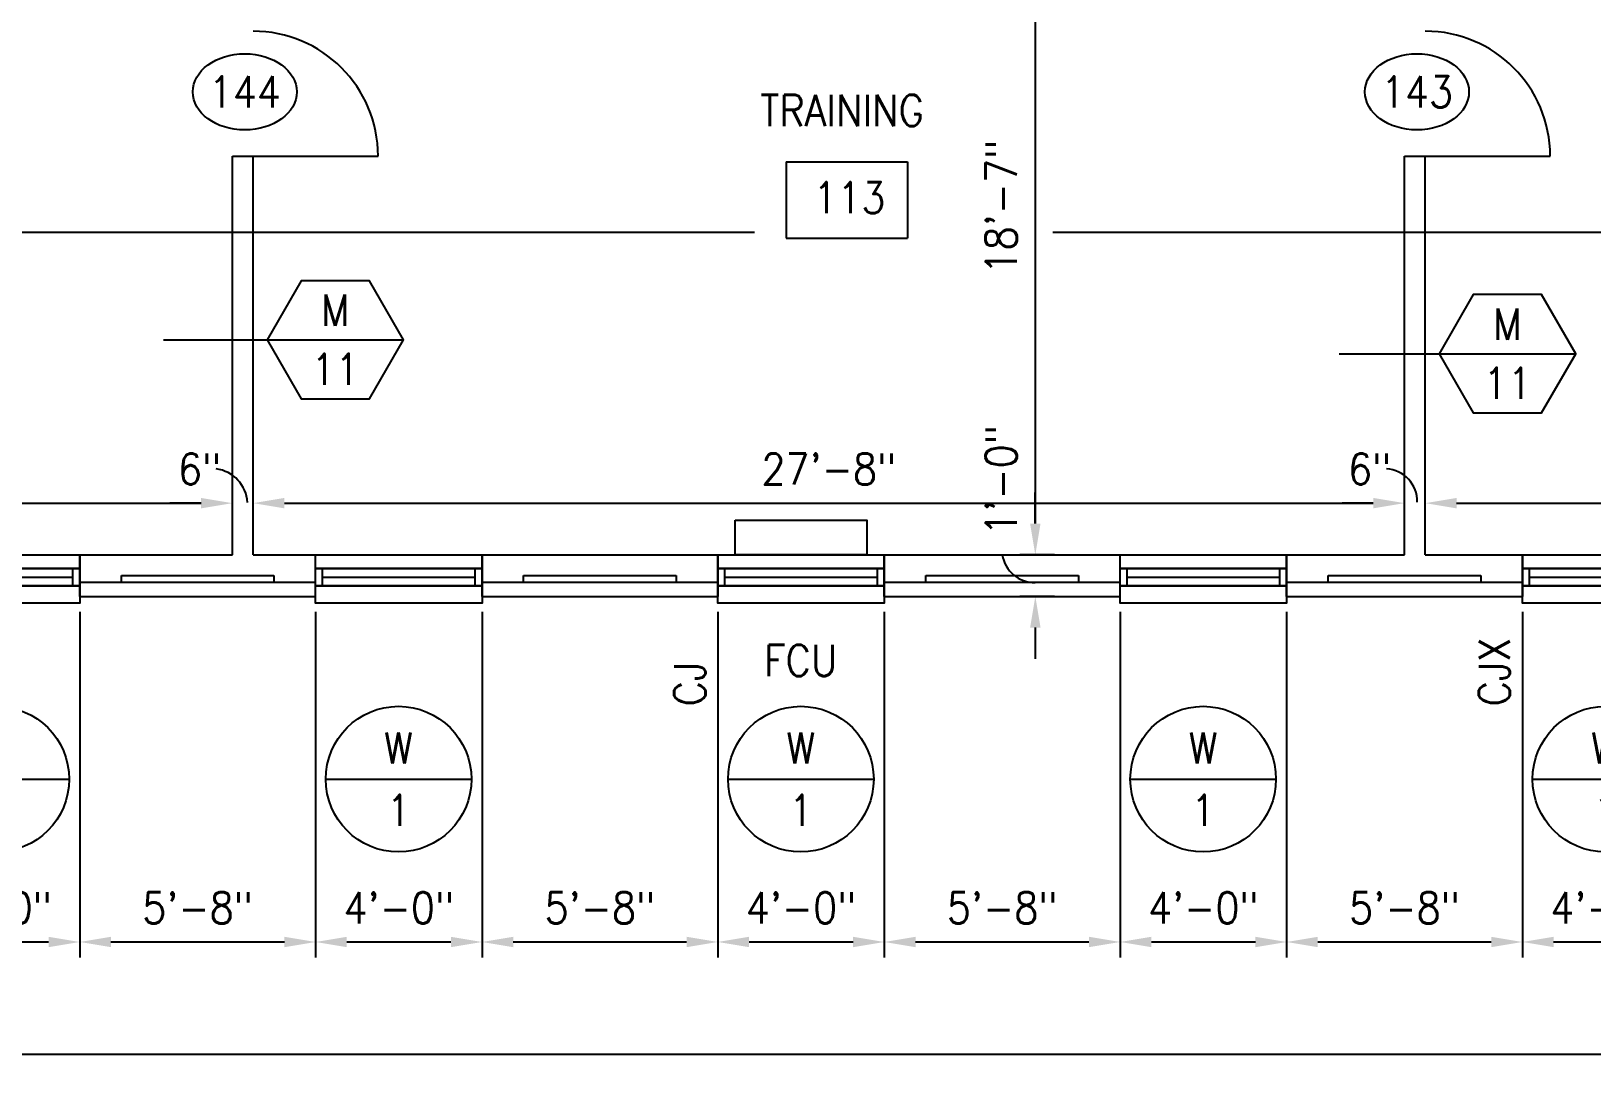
# Model space of a CAD drawing. Header units: inches. Extents: x 435 to 5963, y 191 to 2765.
# Drawn here: x 949 to 1399, y 840.8 to 1140.3 of the extents above; entities that cross this region are included whole.
import ezdxf
from ezdxf.enums import TextEntityAlignment as Align

# ---------------------------------------------------------------- set-up
doc = ezdxf.new("R2010")
doc.units = ezdxf.units.IN
doc.header["$LTSCALE"] = 0.5
doc.header["$MEASUREMENT"] = 0
doc.layers.get('0').update_dxf_attribs({"linetype": 'CONTINUOUS'})
doc.layers.get('Defpoints').update_dxf_attribs({"linetype": 'CONTINUOUS'})
for name, color, linetype in [('A-ANNO-DIMS', 7, 'CONTINUOUS'), ('A-ANNO-TEXT', 7, 'CONTINUOUS'), ('A-DOOR', 3, 'CONTINUOUS'), ('A-DOOR-IDEN', 7, 'CONTINUOUS'), ('A-FLOR-IDEN', 7, 'CONTINUOUS'), ('A-GLAZ', 3, 'CONTINUOUS'), ('A-GLAZ-IDEN', 7, 'CONTINUOUS'), ('A-GLAZ-SILL', 3, 'CONTINUOUS'), ('A-SECT-IDEN', 7, 'CONTINUOUS'), ('A-WALL', 2, 'CONTINUOUS'), ('A-WALL-IDEN', 7, 'CONTINUOUS'), ('M-HVAC-EQPM', 4, 'CONTINUOUS'), ('S-SLAB-JOIN', 2, 'CONTINUOUS')]:
    doc.layers.add(name, color=color, linetype=linetype)
doc.styles.add('ROMANS', font='romans.shx', dxfattribs={"width": 0.9})
doc.dimstyles.new('DIM96', dxfattribs={"dimscale": 96, "dimtxt": 0.09375, "dimasz": 0.09375, "dimexe": 0.046875, "dimexo": 0.046875, "dimgap": 0.046875, "dimtad": 1, "dimdec": 4, "dimzin": 3, "dimdsep": 46, "dimlunit": 4, "dimtxsty": 'ROMANS', "dimcen": 0.046875, "dimaunit": 1, "dimadec": 0, "dimazin": 0, "dimtfac": 0.7, "dimtdec": 4, "dimtofl": 0, "dimtmove": 2, "dimatfit": 3, "dimfxl": 1, "dimfrac": 1, "dimtolj": 1, "dimtzin": 0, "dimarcsym": 0})
doc.dimstyles.new('DIM96A', dxfattribs={"dimscale": 96, "dimtxt": 0.09375, "dimasz": 0.09375, "dimexe": 0.046875, "dimexo": 0.046875, "dimgap": 0.046875, "dimtad": 1, "dimdec": 4, "dimzin": 3, "dimdsep": 46, "dimlunit": 4, "dimtxsty": 'ROMANS', "dimcen": 0.046875, "dimaunit": 1, "dimadec": 0, "dimazin": 0, "dimtfac": 0.7, "dimtdec": 4, "dimtofl": 0, "dimtmove": 2, "dimatfit": 3, "dimfxl": 1, "dimfrac": 1, "dimtolj": 1, "dimtzin": 0, "dimarcsym": 0})

# ---------------------------------------------------------------- blocks, each defined once
blk = doc.blocks.new('DOOR1')
at = {"color": 0, "linetype": 'ByBlock'}
blk.add_line((0, 0), (0, 1), dxfattribs=at)
blk.add_arc((0, 0), 1, 90, 180, dxfattribs=at)
blk = doc.blocks.new('SILL')
for points in [[(0, 0), (48, 0), (48, -4), (0, -4)], [(0, -9), (48, -9), (48, -14), (0, -14)]]:
    blk.add_lwpolyline(points, close=True)
blk = doc.blocks.new('GLAZ')
for p, q in [((2, -5), (2, 0)), ((46, -5), (46, 0)), ((2, -2.5), (46, -2.5))]:
    blk.add_line(p, q)
blk.add_lwpolyline([(0, 0), (48, 0), (48, -5), (0, -5)], close=True)
blk = doc.blocks.new('EQ01')
blk.add_lwpolyline([(-19, 10), (19, 10), (19, 0), (-19, 0)], close=True)
blk = doc.blocks.new('*D64')
at = {"layer": 'A-ANNO-DIMS', "color": 0, "lineweight": -2}
for p, q in [((1255.04, 1212.28), (1234.04, 1212.28)), ((1238.54, 1203.28), (1238.54, 998.28)), ((1244.04, 989.28), (1234.04, 989.28))]:
    blk.add_line(p, q, dxfattribs=at)
at = {"layer": 'A-ANNO-DIMS', "color": 0}
for points in [[(1237.04, 1203.28), (1240.04, 1203.28), (1238.54, 1212.28)], [(1237.04, 998.28), (1240.04, 998.28), (1238.54, 989.28)]]:
    blk.add_solid(points, dxfattribs=at)
at = {"layer": 'Defpoints', "color": 0}
for p in [(1259.54, 1212.28), (1238.54, 989.28), (1248.54, 989.28)]:
    blk.add_point(p, dxfattribs=at)
at = {"layer": 'A-ANNO-DIMS', "color": 0, "insert": (1228.68, 1089.57), "char_height": 9, "attachment_point": 5, "rotation": 90, "style": 'ROMANS'}
blk.add_mtext('\\A1;18\'-7"', dxfattribs=at)
blk = doc.blocks.new('*D65')
at = {"layer": 'A-ANNO-DIMS', "color": 0, "lineweight": -2}
for p, q in [((1238.54, 998.28), (1238.54, 1007.28)), ((1244.04, 989.28), (1234.04, 989.28)), ((1244.04, 977.28), (1234.04, 977.28)), ((1238.54, 968.28), (1238.54, 959.28))]:
    blk.add_line(p, q, dxfattribs=at)
at = {"layer": 'A-ANNO-DIMS', "color": 0}
for points in [[(1237.04, 998.28), (1240.04, 998.28), (1238.54, 989.28)], [(1237.04, 968.28), (1240.04, 968.28), (1238.54, 977.28)]]:
    blk.add_solid(points, dxfattribs=at)
at = {"layer": 'Defpoints', "color": 0}
for p in [(1248.54, 989.28), (1238.54, 977.28), (1248.54, 977.28)]:
    blk.add_point(p, dxfattribs=at)
at = {"layer": 'A-ANNO-DIMS', "color": 0, "insert": (1228.68, 1010.72), "char_height": 9, "attachment_point": 5, "rotation": 90, "style": 'ROMANS'}
blk.add_mtext('\\A1;1\'-0"', dxfattribs=at)
blk = doc.blocks.new('*D107')
at = {"layer": 'A-ANNO-DIMS', "color": 0, "lineweight": -2}
for p, q in [((715, 1005.97), (715, 1008.67)), ((1007, 1005.44), (1007, 1008.67)), ((724, 1004.17), (998, 1004.17))]:
    blk.add_line(p, q, dxfattribs=at)
at = {"layer": 'A-ANNO-DIMS', "color": 0}
for points in [[(724, 1005.67), (724, 1002.67), (715, 1004.17)], [(998, 1005.67), (998, 1002.67), (1007, 1004.17)]]:
    blk.add_solid(points, dxfattribs=at)
at = {"layer": 'Defpoints', "color": 0}
for p in [(1007, 1004.17), (715, 1001.47), (1007, 1000.94)]:
    blk.add_point(p, dxfattribs=at)
at = {"layer": 'A-ANNO-DIMS', "color": 0, "insert": (861, 1014.03), "char_height": 9, "attachment_point": 5, "style": 'ROMANS'}
blk.add_mtext('\\A1;24\'-4"', dxfattribs=at)
blk = doc.blocks.new('*D108')
at = {"layer": 'A-ANNO-DIMS', "color": 0, "lineweight": -2}
for p, q in [((1007, 1005.44), (1007, 1008.67)), ((1013, 1004.9), (1013, 1008.67)), ((998, 1004.17), (989, 1004.17)), ((1022, 1004.17), (1031, 1004.17))]:
    blk.add_line(p, q, dxfattribs=at)
at = {"layer": 'A-ANNO-DIMS', "color": 0}
for points in [[(998, 1005.67), (998, 1002.67), (1007, 1004.17)], [(1022, 1005.67), (1022, 1002.67), (1013, 1004.17)]]:
    blk.add_solid(points, dxfattribs=at)
at = {"layer": 'Defpoints', "color": 0}
for p in [(1013, 1004.17), (1007, 1000.94), (1013, 1000.4)]:
    blk.add_point(p, dxfattribs=at)
at = {"layer": 'A-ANNO-DIMS', "color": 0, "insert": (997.57, 1014.03), "char_height": 9, "attachment_point": 5, "style": 'ROMANS'}
blk.add_mtext('\\A1;6"', dxfattribs=at)
blk = doc.blocks.new('*D109')
at = {"layer": 'A-ANNO-DIMS', "color": 0, "lineweight": -2}
for p, q in [((1013, 1004.9), (1013, 1008.67)), ((1345, 1005.96), (1345, 1008.67)), ((1022, 1004.17), (1336, 1004.17))]:
    blk.add_line(p, q, dxfattribs=at)
at = {"layer": 'A-ANNO-DIMS', "color": 0}
for points in [[(1022, 1005.67), (1022, 1002.67), (1013, 1004.17)], [(1336, 1005.67), (1336, 1002.67), (1345, 1004.17)]]:
    blk.add_solid(points, dxfattribs=at)
at = {"layer": 'Defpoints', "color": 0}
for p in [(1345, 1004.17), (1013, 1000.4), (1345, 1001.46)]:
    blk.add_point(p, dxfattribs=at)
at = {"layer": 'A-ANNO-DIMS', "color": 0, "insert": (1179, 1014.03), "char_height": 9, "attachment_point": 5, "style": 'ROMANS'}
blk.add_mtext('\\A1;27\'-8"', dxfattribs=at)
blk = doc.blocks.new('*D110')
at = {"layer": 'A-ANNO-DIMS', "color": 0, "lineweight": -2}
for p, q in [((1345, 1005.96), (1345, 1008.67)), ((1351, 1000.03), (1351, 1008.67)), ((1336, 1004.17), (1327, 1004.17)), ((1360, 1004.17), (1369, 1004.17))]:
    blk.add_line(p, q, dxfattribs=at)
at = {"layer": 'A-ANNO-DIMS', "color": 0}
for points in [[(1336, 1005.67), (1336, 1002.67), (1345, 1004.17)], [(1360, 1005.67), (1360, 1002.67), (1351, 1004.17)]]:
    blk.add_solid(points, dxfattribs=at)
at = {"layer": 'Defpoints', "color": 0}
for p in [(1351, 1004.17), (1345, 1001.46), (1351, 995.53)]:
    blk.add_point(p, dxfattribs=at)
at = {"layer": 'A-ANNO-DIMS', "color": 0, "insert": (1334.96, 1014.03), "char_height": 9, "attachment_point": 5, "style": 'ROMANS'}
blk.add_mtext('\\A1;6"', dxfattribs=at)
blk = doc.blocks.new('*D111')
at = {"layer": 'A-ANNO-DIMS', "color": 0, "lineweight": -2}
for p, q in [((1351, 1000.03), (1351, 1008.67)), ((1831, 1004.32), (1831, 1008.67)), ((1360, 1004.17), (1822, 1004.17))]:
    blk.add_line(p, q, dxfattribs=at)
at = {"layer": 'A-ANNO-DIMS', "color": 0}
for points in [[(1360, 1005.67), (1360, 1002.67), (1351, 1004.17)], [(1822, 1005.67), (1822, 1002.67), (1831, 1004.17)]]:
    blk.add_solid(points, dxfattribs=at)
at = {"layer": 'Defpoints', "color": 0}
for p in [(1831, 1004.17), (1831, 999.82), (1351, 995.53)]:
    blk.add_point(p, dxfattribs=at)
at = {"layer": 'A-ANNO-DIMS', "color": 0, "insert": (1591, 1014.03), "char_height": 9, "attachment_point": 5, "style": 'ROMANS'}
blk.add_mtext('\\A1;40\'-0"', dxfattribs=at)
blk = doc.blocks.new('*D130')
at = {"layer": 'A-ANNO-DIMS', "color": 0, "lineweight": -2}
for p, q in [((703, 972.78), (703, 840.75)), ((3103, 972.78), (3103, 840.75)), ((712, 845.25), (3094, 845.25))]:
    blk.add_line(p, q, dxfattribs=at)
at = {"layer": 'A-ANNO-DIMS', "color": 0}
for points in [[(712, 846.75), (712, 843.75), (703, 845.25)], [(3094, 846.75), (3094, 843.75), (3103, 845.25)]]:
    blk.add_solid(points, dxfattribs=at)
at = {"layer": 'Defpoints', "color": 0}
for p in [(703, 977.28), (3103, 977.28), (3103, 845.25)]:
    blk.add_point(p, dxfattribs=at)
at = {"layer": 'A-ANNO-DIMS', "color": 0, "insert": (1903, 855.11), "char_height": 9, "attachment_point": 5, "style": 'ROMANS'}
blk.add_mtext('\\A1;200\'-0"', dxfattribs=at)
blk = doc.blocks.new('*D134')
at = {"layer": 'A-ANNO-DIMS', "color": 0, "lineweight": -2}
for p, q in [((915, 973.28), (915, 873.11)), ((963, 972.78), (963, 873.11)), ((924, 877.61), (954, 877.61))]:
    blk.add_line(p, q, dxfattribs=at)
at = {"layer": 'A-ANNO-DIMS', "color": 0}
for points in [[(924, 879.11), (924, 876.11), (915, 877.61)], [(954, 879.11), (954, 876.11), (963, 877.61)]]:
    blk.add_solid(points, dxfattribs=at)
at = {"layer": 'Defpoints', "color": 0}
for p in [(915, 977.78), (963, 977.28), (963, 877.61)]:
    blk.add_point(p, dxfattribs=at)
at = {"layer": 'A-ANNO-DIMS', "color": 0, "insert": (939, 887.47), "char_height": 9, "attachment_point": 5, "style": 'ROMANS'}
blk.add_mtext('\\A1;4\'-0"', dxfattribs=at)
blk = doc.blocks.new('*D135')
at = {"layer": 'A-ANNO-DIMS', "color": 0, "lineweight": -2}
for p, q in [((963, 972.78), (963, 873.11)), ((1031, 972.78), (1031, 873.11)), ((972, 877.61), (1022, 877.61))]:
    blk.add_line(p, q, dxfattribs=at)
at = {"layer": 'A-ANNO-DIMS', "color": 0}
for points in [[(972, 879.11), (972, 876.11), (963, 877.61)], [(1022, 879.11), (1022, 876.11), (1031, 877.61)]]:
    blk.add_solid(points, dxfattribs=at)
at = {"layer": 'Defpoints', "color": 0}
for p in [(963, 977.28), (1031, 977.28), (1031, 877.61)]:
    blk.add_point(p, dxfattribs=at)
at = {"layer": 'A-ANNO-DIMS', "color": 0, "insert": (997, 887.47), "char_height": 9, "attachment_point": 5, "style": 'ROMANS'}
blk.add_mtext('\\A1;5\'-8"', dxfattribs=at)
blk = doc.blocks.new('*D136')
at = {"layer": 'A-ANNO-DIMS', "color": 0, "lineweight": -2}
for p, q in [((1031, 972.78), (1031, 873.11)), ((1079, 972.78), (1079, 873.11)), ((1040, 877.61), (1070, 877.61))]:
    blk.add_line(p, q, dxfattribs=at)
at = {"layer": 'A-ANNO-DIMS', "color": 0}
for points in [[(1040, 879.11), (1040, 876.11), (1031, 877.61)], [(1070, 879.11), (1070, 876.11), (1079, 877.61)]]:
    blk.add_solid(points, dxfattribs=at)
at = {"layer": 'Defpoints', "color": 0}
for p in [(1031, 977.28), (1079, 977.28), (1079, 877.61)]:
    blk.add_point(p, dxfattribs=at)
at = {"layer": 'A-ANNO-DIMS', "color": 0, "insert": (1055, 887.47), "char_height": 9, "attachment_point": 5, "style": 'ROMANS'}
blk.add_mtext('\\A1;4\'-0"', dxfattribs=at)
blk = doc.blocks.new('*D137')
at = {"layer": 'A-ANNO-DIMS', "color": 0, "lineweight": -2}
for p, q in [((1079, 972.78), (1079, 873.11)), ((1147, 972.78), (1147, 873.11)), ((1088, 877.61), (1138, 877.61))]:
    blk.add_line(p, q, dxfattribs=at)
at = {"layer": 'A-ANNO-DIMS', "color": 0}
for points in [[(1088, 879.11), (1088, 876.11), (1079, 877.61)], [(1138, 879.11), (1138, 876.11), (1147, 877.61)]]:
    blk.add_solid(points, dxfattribs=at)
at = {"layer": 'Defpoints', "color": 0}
for p in [(1079, 977.28), (1147, 977.28), (1147, 877.61)]:
    blk.add_point(p, dxfattribs=at)
at = {"layer": 'A-ANNO-DIMS', "color": 0, "insert": (1113, 887.47), "char_height": 9, "attachment_point": 5, "style": 'ROMANS'}
blk.add_mtext('\\A1;5\'-8"', dxfattribs=at)
blk = doc.blocks.new('*D138')
at = {"layer": 'A-ANNO-DIMS', "color": 0, "lineweight": -2}
for p, q in [((1147, 972.78), (1147, 873.11)), ((1195, 972.78), (1195, 873.11)), ((1156, 877.61), (1186, 877.61))]:
    blk.add_line(p, q, dxfattribs=at)
at = {"layer": 'A-ANNO-DIMS', "color": 0}
for points in [[(1156, 879.11), (1156, 876.11), (1147, 877.61)], [(1186, 879.11), (1186, 876.11), (1195, 877.61)]]:
    blk.add_solid(points, dxfattribs=at)
at = {"layer": 'Defpoints', "color": 0}
for p in [(1147, 977.28), (1195, 977.28), (1195, 877.61)]:
    blk.add_point(p, dxfattribs=at)
at = {"layer": 'A-ANNO-DIMS', "color": 0, "insert": (1171, 887.47), "char_height": 9, "attachment_point": 5, "style": 'ROMANS'}
blk.add_mtext('\\A1;4\'-0"', dxfattribs=at)
blk = doc.blocks.new('*D139')
at = {"layer": 'A-ANNO-DIMS', "color": 0, "lineweight": -2}
for p, q in [((1195, 972.78), (1195, 873.11)), ((1263, 972.78), (1263, 873.11)), ((1204, 877.61), (1254, 877.61))]:
    blk.add_line(p, q, dxfattribs=at)
at = {"layer": 'A-ANNO-DIMS', "color": 0}
for points in [[(1204, 879.11), (1204, 876.11), (1195, 877.61)], [(1254, 879.11), (1254, 876.11), (1263, 877.61)]]:
    blk.add_solid(points, dxfattribs=at)
at = {"layer": 'Defpoints', "color": 0}
for p in [(1195, 977.28), (1263, 977.28), (1263, 877.61)]:
    blk.add_point(p, dxfattribs=at)
at = {"layer": 'A-ANNO-DIMS', "color": 0, "insert": (1229, 887.47), "char_height": 9, "attachment_point": 5, "style": 'ROMANS'}
blk.add_mtext('\\A1;5\'-8"', dxfattribs=at)
blk = doc.blocks.new('*D140')
at = {"layer": 'A-ANNO-DIMS', "color": 0, "lineweight": -2}
for p, q in [((1263, 972.78), (1263, 873.11)), ((1311, 972.78), (1311, 873.11)), ((1272, 877.61), (1302, 877.61))]:
    blk.add_line(p, q, dxfattribs=at)
at = {"layer": 'A-ANNO-DIMS', "color": 0}
for points in [[(1272, 879.11), (1272, 876.11), (1263, 877.61)], [(1302, 879.11), (1302, 876.11), (1311, 877.61)]]:
    blk.add_solid(points, dxfattribs=at)
at = {"layer": 'Defpoints', "color": 0}
for p in [(1263, 977.28), (1311, 977.28), (1311, 877.61)]:
    blk.add_point(p, dxfattribs=at)
at = {"layer": 'A-ANNO-DIMS', "color": 0, "insert": (1287, 887.47), "char_height": 9, "attachment_point": 5, "style": 'ROMANS'}
blk.add_mtext('\\A1;4\'-0"', dxfattribs=at)
blk = doc.blocks.new('*D141')
at = {"layer": 'A-ANNO-DIMS', "color": 0, "lineweight": -2}
for p, q in [((1311, 972.78), (1311, 873.11)), ((1379, 972.78), (1379, 873.11)), ((1320, 877.61), (1370, 877.61))]:
    blk.add_line(p, q, dxfattribs=at)
at = {"layer": 'A-ANNO-DIMS', "color": 0}
for points in [[(1320, 879.11), (1320, 876.11), (1311, 877.61)], [(1370, 879.11), (1370, 876.11), (1379, 877.61)]]:
    blk.add_solid(points, dxfattribs=at)
at = {"layer": 'Defpoints', "color": 0}
for p in [(1311, 977.28), (1379, 977.28), (1379, 877.61)]:
    blk.add_point(p, dxfattribs=at)
at = {"layer": 'A-ANNO-DIMS', "color": 0, "insert": (1345, 887.47), "char_height": 9, "attachment_point": 5, "style": 'ROMANS'}
blk.add_mtext('\\A1;5\'-8"', dxfattribs=at)
blk = doc.blocks.new('*D142')
at = {"layer": 'A-ANNO-DIMS', "color": 0, "lineweight": -2}
for p, q in [((1379, 972.78), (1379, 873.11)), ((1427, 972.78), (1427, 873.11)), ((1388, 877.61), (1418, 877.61))]:
    blk.add_line(p, q, dxfattribs=at)
at = {"layer": 'A-ANNO-DIMS', "color": 0}
for points in [[(1388, 879.11), (1388, 876.11), (1379, 877.61)], [(1418, 879.11), (1418, 876.11), (1427, 877.61)]]:
    blk.add_solid(points, dxfattribs=at)
at = {"layer": 'Defpoints', "color": 0}
for p in [(1379, 977.28), (1427, 977.28), (1427, 877.61)]:
    blk.add_point(p, dxfattribs=at)
at = {"layer": 'A-ANNO-DIMS', "color": 0, "insert": (1403, 887.47), "char_height": 9, "attachment_point": 5, "style": 'ROMANS'}
blk.add_mtext('\\A1;4\'-0"', dxfattribs=at)
blk = doc.blocks.new('IDEN002')
blk.add_ellipse((0, 0), major_axis=(0.1562, 0), ratio=0.733333)
at = {"style": 'ROMANS', "width": 0.9}
blk.add_attdef('#', text='', height=0.0938, dxfattribs=at).set_placement((0, 0), align=Align.MIDDLE)
blk = doc.blocks.new('IDEN4')
for p, q in [((-0.1899, 0.1074), (0.1747, 0.1074)), ((-0.1899, 0.1074), (-0.1899, -0.1218)), ((0.1747, 0.1074), (0.1747, -0.1218)), ((-0.1899, -0.1218), (0.1747, -0.1218))]:
    blk.add_line(p, q)
at = {"style": 'ROMANS', "width": 0.9}
blk.add_attdef('#', text='', height=0.0938, dxfattribs=at).set_placement((0, 0), align=Align.MIDDLE)
blk = doc.blocks.new('XXC')
blk.add_line((-0.2188, 0), (0.2188, 0))
blk.add_circle((0, 0), 0.2188)
at = {"style": 'ROMANS', "width": 0.9}
for tag, p in [('#', (0, 0.0937)), ('@', (0, -0.0938))]:
    blk.add_attdef(tag, text='', height=0.0938, dxfattribs=at).set_placement(p, align=Align.MIDDLE)
blk = doc.blocks.new('IDA')
blk.add_line((-0.2051, 0), (0.2051, 0))
blk.add_lwpolyline([(-0.2051, 0), (-0.1026, -0.1776), (0.1026, -0.1776), (0.2051, 0), (0.1026, 0.1776), (-0.1026, 0.1776)], close=True)
at = {"style": 'ROMANS', "width": 0.9}
for tag, p in [('@', (0, 0.0888)), ('#', (0, -0.0888))]:
    blk.add_attdef(tag, text='', height=0.0938, dxfattribs=at).set_placement(p, align=Align.MIDDLE)
blk = doc.blocks.new('JOINTA')
blk.add_line((0, 0), (0, -12))

msp = doc.modelspace()

# ---------------------------------------------------------------- linework, layer by layer
at = {"layer": 'A-ANNO-DIMS'}
for centre, radius, start, end in [((1001.0641, 1003.7914), 10.31324, 3.2456014, 83.0418761), ((1339.31545, 1004.69487), 9.3472, 358.634151, 86.9324293), ((1238.3702, 990.76617), 9.48725, 189.0095928, 271.0353796)]:
    msp.add_arc(centre, radius, start, end, dxfattribs=at)
at = {"layer": 'A-SECT-IDEN'}
for p, q in [((902.54163, 1082.28047), (1157.54163, 1082.28047)), ((1243.54163, 1082.28047), (1573.54163, 1082.28047))]:
    msp.add_line(p, q, dxfattribs=at)
at = {"layer": 'A-WALL'}
for p, q in [((1007, 989.28047), (1007, 1104.28047)), ((1007, 1104.28047), (1013, 1104.28047)), ((1013, 989.28047), (1013, 1104.28047)), ((1345, 989.28047), (1345, 1104.28047)), ((1345, 1104.28047), (1351, 1104.28047)), ((1351, 989.28047), (1351, 1104.28047)), ((963, 977.28047), (963, 989.28047)), ((963, 989.28047), (1007, 989.28047)), ((1013, 989.28047), (1031, 989.28047)), ((1031, 977.28047), (1031, 989.28047)), ((1079, 977.28047), (1079, 989.28047)), ((1079, 989.28047), (1147, 989.28047)), ((1147, 977.28047), (1147, 989.28047)), ((1195, 977.28047), (1195, 989.28047)), ((1195, 989.28047), (1263, 989.28047)), ((1263, 977.28047), (1263, 989.28047)), ((1311, 977.28047), (1311, 989.28047)), ((1311, 989.28047), (1345, 989.28047)), ((1351, 989.28047), (1379, 989.28047)), ((1379, 977.28047), (1379, 989.28047)), ((1031, 981.28047), (963, 981.28047)), ((975, 983.28047), (1019, 983.28047)), ((975, 981.28047), (975, 983.28047)), ((1019, 983.28047), (1019, 981.28047)), ((1147, 981.28047), (1079, 981.28047)), ((1091, 983.28047), (1135, 983.28047)), ((1091, 981.28047), (1091, 983.28047)), ((1135, 983.28047), (1135, 981.28047)), ((1263, 981.28047), (1195, 981.28047)), ((1207, 983.28047), (1251, 983.28047)), ((1207, 981.28047), (1207, 983.28047)), ((1251, 983.28047), (1251, 981.28047)), ((1379, 981.28047), (1311, 981.28047)), ((1323, 983.28047), (1367, 983.28047)), ((1323, 981.28047), (1323, 983.28047)), ((1367, 983.28047), (1367, 981.28047)), ((963, 977.28047), (1031, 977.28047)), ((1079, 977.28047), (1147, 977.28047)), ((1195, 977.28047), (1263, 977.28047)), ((1311, 977.28047), (1379, 977.28047))]:
    msp.add_line(p, q, dxfattribs=at)
at = {"layer": 'A-WALL-IDEN'}
for p, q in [((987.18102, 1051.28047), (1017, 1051.28047)), ((1326.18102, 1047.28047), (1355, 1047.28047))]:
    msp.add_line(p, q, dxfattribs=at)

# ---------------------------------------------------------------- block references
at = {"layer": 'A-DOOR', "xscale": -36.00000000000022, "yscale": -36.00000000000022, "zscale": 36.00000000000022, "rotation": 90}
for p in [(1013, 1104.28047), (1351, 1104.28047)]:
    msp.add_blockref('DOOR1', p, dxfattribs=at)
at = {"layer": 'A-DOOR-IDEN', "xscale": 96, "yscale": 96, "zscale": 96}
for p, values in [((1010.5854, 1122.78694), {'#': '144'}), ((1348.5854, 1122.78694), {'#': '143'})]:
    msp.add_blockref('IDEN002', p, dxfattribs=at).add_auto_attribs(values)
at = {"layer": 'A-FLOR-IDEN', "xscale": 96, "yscale": 96, "zscale": 96}
msp.add_blockref('IDEN4', (1184.89022, 1092.26954), dxfattribs=at).add_auto_attribs({'#': '113'})
at = {"layer": 'A-GLAZ'}
for p in [(915, 985.28047), (1031, 985.28047), (1147, 985.28047), (1263, 985.28047), (1379, 985.28047)]:
    msp.add_blockref('GLAZ', p, dxfattribs=at)
at = {"layer": 'A-GLAZ-IDEN', "xscale": 96, "yscale": 96, "zscale": 96}
for p in [(938.93102, 924.57436), (1054.93102, 924.57436), (1170.93102, 924.57436), (1286.93102, 924.57436), (1402.93102, 924.57436)]:
    msp.add_blockref('XXC', p, dxfattribs=at).add_auto_attribs({'#': 'W', '@': '1'})
at = {"layer": 'A-GLAZ-SILL'}
for p in [(915, 989.28047), (1031, 989.28047), (1147, 989.28047), (1263, 989.28047), (1379, 989.28047)]:
    msp.add_blockref('SILL', p, dxfattribs=at)
at = {"layer": 'A-WALL-IDEN', "xscale": 96, "yscale": 96, "zscale": 96}
for p in [(1036.6906, 1051.28047), (1374.6906, 1047.28047)]:
    msp.add_blockref('IDA', p, dxfattribs=at).add_auto_attribs({'@': 'M', '#': '11'})
at = {"layer": 'M-HVAC-EQPM'}
msp.add_blockref('EQ01', (1171, 989.28047), dxfattribs=at)
at = {"layer": 'S-SLAB-JOIN'}
for p in [(1147, 989.28047), (1379, 989.28047)]:
    msp.add_blockref('JOINTA', p, dxfattribs=at)

# ---------------------------------------------------------------- texts
at = {"layer": 'A-ANNO-TEXT', "style": 'ROMANS', "width": 0.9}
msp.add_text('FCU', height=9, dxfattribs=at).set_placement((1160.28015, 954.30795))
for s, p in [('CJX', (1375.39672, 945.58093)), ('CJ', (1143.39672, 945.58093))]:
    msp.add_text(s, height=9, rotation=90, dxfattribs=at).set_placement(p)
at = {"layer": 'A-FLOR-IDEN', "style": 'ROMANS', "width": 0.9}
msp.add_text('TRAINING', height=9, dxfattribs=at).set_placement((1159.21184, 1112.93554))

# ---------------------------------------------------------------- dimensions: what is measured, and where the dimension line sits
at = {"layer": 'A-ANNO-DIMS'}
for base, p1, p2, picture, middle in [((1238.54163, 989.28047), (1259.54163, 1212.28047), (1248.54163, 989.28047), '*D64', (1228.68449, 1089.57436)), ((1238.54163, 977.28047), (1248.54163, 989.28047), (1248.54163, 977.28047), '*D65', (1228.68449, 1010.71585))]:
    dim = msp.add_linear_dim(base=base, p1=p1, p2=p2, angle=90, dimstyle='DIM96A', dxfattribs=at)
    dim.commit()
    dim.dimension.update_dxf_attribs({"geometry": picture, "text_midpoint": middle, "dimtype": 160})
for base, p1, p2, dimstyle, picture, middle in [((1007, 1004.17153), (715, 1001.47495), (1007, 1000.93563), 'DIM96A', '*D107', (861, 1014.02868)), ((1345, 1004.17153), (1013, 1000.39632), (1345, 1001.46466), 'DIM96A', '*D109', (1179, 1014.02868)), ((1831, 1004.17153), (1351, 995.53217), (1831, 999.81732), 'DIM96A', '*D111', (1591, 1014.02868)), ((3103, 845.25085), (703, 977.28047), (3103, 977.28047), 'DIM96', '*D130', (1903, 855.10799)), ((963, 877.60823), (915, 977.78047), (963, 977.28047), 'DIM96', '*D134', (939, 887.46537)), ((1031, 877.60823), (963, 977.28047), (1031, 977.28047), 'DIM96', '*D135', (997, 887.46537)), ((1079, 877.60823), (1031, 977.28047), (1079, 977.28047), 'DIM96', '*D136', (1055, 887.46537)), ((1147, 877.60823), (1079, 977.28047), (1147, 977.28047), 'DIM96', '*D137', (1113, 887.46537)), ((1195, 877.60823), (1147, 977.28047), (1195, 977.28047), 'DIM96', '*D138', (1171, 887.46537)), ((1263, 877.60823), (1195, 977.28047), (1263, 977.28047), 'DIM96', '*D139', (1229, 887.46537)), ((1311, 877.60823), (1263, 977.28047), (1311, 977.28047), 'DIM96', '*D140', (1287, 887.46537)), ((1379, 877.60823), (1311, 977.28047), (1379, 977.28047), 'DIM96', '*D141', (1345, 887.46537)), ((1427, 877.60823), (1379, 977.28047), (1427, 977.28047), 'DIM96', '*D142', (1403, 887.46537))]:
    dim = msp.add_linear_dim(base=base, p1=p1, p2=p2, dimstyle=dimstyle, dxfattribs=at)
    dim.commit()
    dim.dimension.update_dxf_attribs({"geometry": picture, "text_midpoint": middle})
for base, p1, p2, picture, middle in [((1013, 1004.17153), (1007, 1000.93563), (1013, 1000.39632), '*D108', (997.56735, 1014.02868)), ((1351, 1004.17153), (1345, 1001.46466), (1351, 995.53217), '*D110', (1334.96155, 1014.02868))]:
    dim = msp.add_linear_dim(base=base, p1=p1, p2=p2, dimstyle='DIM96A', dxfattribs=at)
    dim.commit()
    dim.dimension.update_dxf_attribs({"geometry": picture, "text_midpoint": middle, "dimtype": 160})

doc.saveas('drawing.dxf')
